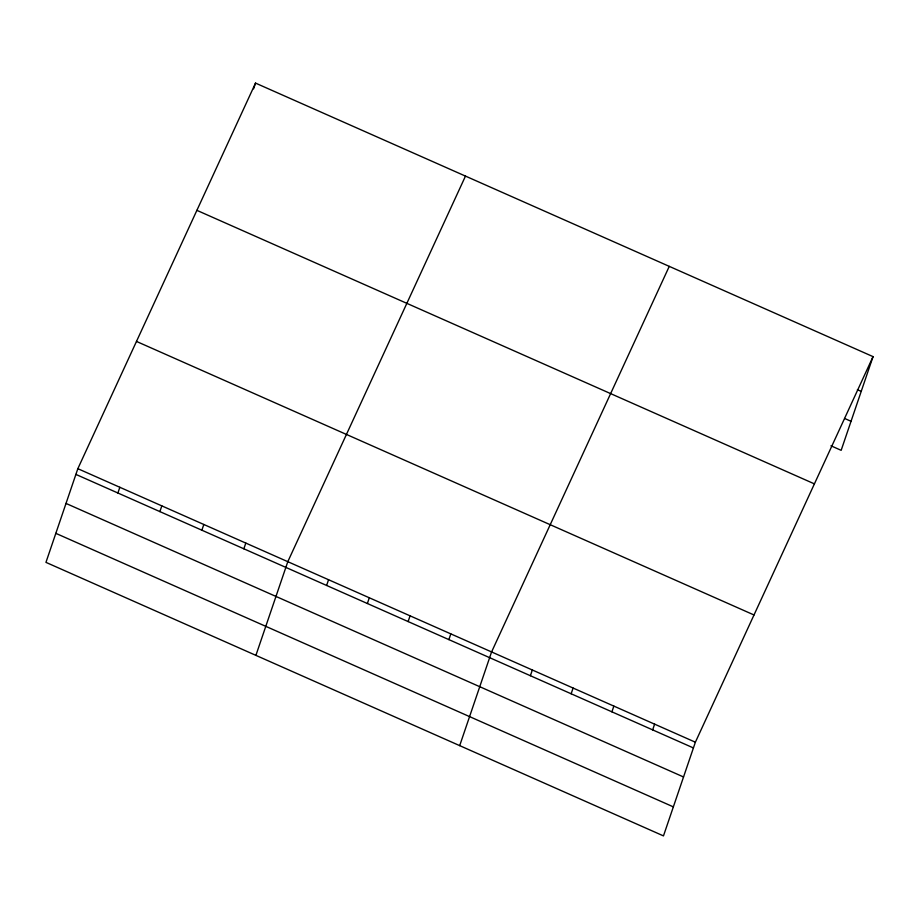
<?xml version="1.0" encoding="UTF-8"?>
<svg xmlns="http://www.w3.org/2000/svg" width="919" height="919" viewBox="0 0 919 919"><rect width="100%" height="100%" fill="white"/><g stroke="black" fill="none" stroke-linecap="round" stroke-linejoin="round"><path stroke-width="1.38" d="M77.839 468.679L45.95 562.371L663.472 835.899L695.373 742.207L873.05 356.629L255.528 83.101L77.839 468.679L695.373 742.207M253.575 88.833L255.528 83.101M117.885 493.009L119.838 487.277M159.883 511.607L161.824 505.875M201.87 530.206L203.823 524.473M243.857 548.804L245.81 543.072M255.907 655.362L287.808 561.67L465.485 176.103M326.613 585.46L328.554 579.728M367.37 603.507L369.312 597.787M408.116 621.566L410.069 615.833M448.874 639.613L450.827 633.892M459.695 745.631L491.585 651.939L669.262 266.372M530.389 675.729L532.342 669.997M571.147 693.776L573.1 688.044M611.905 711.834L613.858 706.102M652.662 729.881L654.615 724.149M873.05 356.629L841.161 450.321L830.971 445.807M857.393 389.702L861.218 391.391M844.664 418.478L851.04 421.304M196.896 210.348L814.418 483.876M136.483 341.431L754.005 614.972M75.898 474.399L693.42 747.94M66.007 503.428L683.541 776.969M55.829 533.342L673.351 806.871"/></g></svg>
